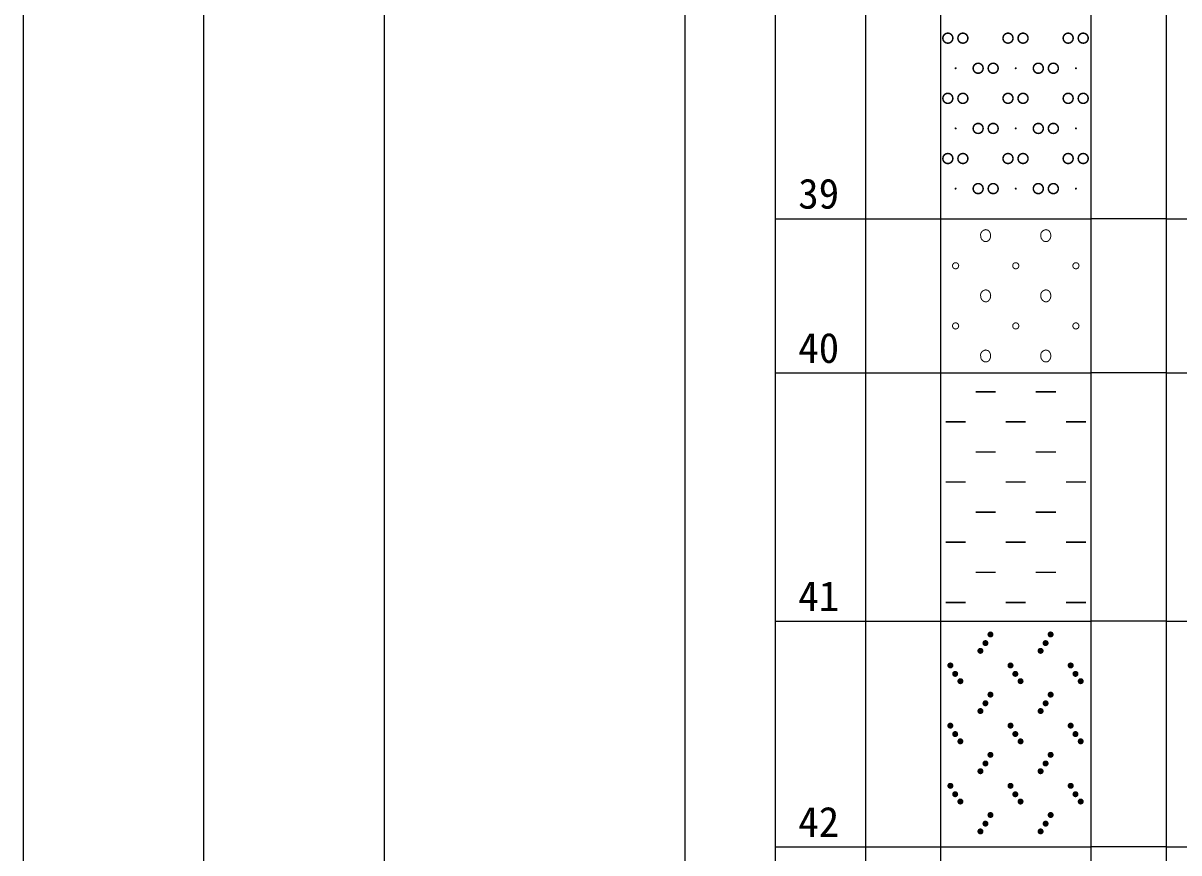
# Model space of a CAD drawing. Header units: inches. Extents: x -27 to 109, y -724 to 26.
# Drawn here: x 5.88 to 21.25, y -132.13 to -121.1 of the extents above; entities that cross this region are included whole.
import ezdxf

# ---------------------------------------------------------------- set-up
doc = ezdxf.new("R2010")
doc.units = ezdxf.units.IN
doc.header["$MEASUREMENT"] = 0
doc.layers.get('0').update_dxf_attribs({"lineweight": 0})
doc.styles.add('宋体', font='')
doc.styles.get('宋体').set_extended_font_data('宋体')

# ---------------------------------------------------------------- blocks, each defined once
blk = doc.blocks.new('lr_block_33')
at = {"true_color": 0x000000}
for points in [[(18.295, -121.707), (18.295, -121.704), (18.295, -121.7), (18.293, -121.697), (18.291, -121.694), (18.288, -121.692), (18.285, -121.691), (18.282, -121.69), (18.278, -121.691), (18.275, -121.692), (18.272, -121.694), (18.27, -121.697), (18.269, -121.7), (18.268, -121.704), (18.269, -121.707), (18.27, -121.71), (18.272, -121.713), (18.275, -121.715), (18.278, -121.717), (18.282, -121.717), (18.285, -121.717), (18.288, -121.715), (18.291, -121.713), (18.293, -121.71)], [(19.095, -121.707), (19.095, -121.704), (19.095, -121.7), (19.093, -121.697), (19.091, -121.694), (19.088, -121.692), (19.085, -121.691), (19.082, -121.69), (19.078, -121.691), (19.075, -121.692), (19.072, -121.694), (19.07, -121.697), (19.069, -121.7), (19.068, -121.704), (19.069, -121.707), (19.07, -121.71), (19.072, -121.713), (19.075, -121.715), (19.078, -121.717), (19.082, -121.717), (19.085, -121.717), (19.088, -121.715), (19.091, -121.713), (19.093, -121.71)], [(19.895, -121.707), (19.895, -121.704), (19.895, -121.7), (19.893, -121.697), (19.891, -121.694), (19.888, -121.692), (19.885, -121.691), (19.882, -121.69), (19.878, -121.691), (19.875, -121.692), (19.872, -121.694), (19.87, -121.697), (19.869, -121.7), (19.868, -121.704), (19.869, -121.707), (19.87, -121.71), (19.872, -121.713), (19.875, -121.715), (19.878, -121.717), (19.882, -121.717), (19.885, -121.717), (19.888, -121.715), (19.891, -121.713), (19.893, -121.71)], [(18.295, -122.507), (18.295, -122.504), (18.295, -122.5), (18.293, -122.497), (18.291, -122.494), (18.288, -122.492), (18.285, -122.491), (18.282, -122.49), (18.278, -122.491), (18.275, -122.492), (18.272, -122.494), (18.27, -122.497), (18.269, -122.5), (18.268, -122.504), (18.269, -122.507), (18.27, -122.51), (18.272, -122.513), (18.275, -122.515), (18.278, -122.517), (18.282, -122.517), (18.285, -122.517), (18.288, -122.515), (18.291, -122.513), (18.293, -122.51)], [(19.095, -122.507), (19.095, -122.504), (19.095, -122.5), (19.093, -122.497), (19.091, -122.494), (19.088, -122.492), (19.085, -122.491), (19.082, -122.49), (19.078, -122.491), (19.075, -122.492), (19.072, -122.494), (19.07, -122.497), (19.069, -122.5), (19.068, -122.504), (19.069, -122.507), (19.07, -122.51), (19.072, -122.513), (19.075, -122.515), (19.078, -122.517), (19.082, -122.517), (19.085, -122.517), (19.088, -122.515), (19.091, -122.513), (19.093, -122.51)], [(19.895, -122.507), (19.895, -122.504), (19.895, -122.5), (19.893, -122.497), (19.891, -122.494), (19.888, -122.492), (19.885, -122.491), (19.882, -122.49), (19.878, -122.491), (19.875, -122.492), (19.872, -122.494), (19.87, -122.497), (19.869, -122.5), (19.868, -122.504), (19.869, -122.507), (19.87, -122.51), (19.872, -122.513), (19.875, -122.515), (19.878, -122.517), (19.882, -122.517), (19.885, -122.517), (19.888, -122.515), (19.891, -122.513), (19.893, -122.51)], [(18.295, -123.307), (18.295, -123.304), (18.295, -123.3), (18.293, -123.297), (18.291, -123.294), (18.288, -123.292), (18.285, -123.291), (18.282, -123.29), (18.278, -123.291), (18.275, -123.292), (18.272, -123.294), (18.27, -123.297), (18.269, -123.3), (18.268, -123.304), (18.269, -123.307), (18.27, -123.31), (18.272, -123.313), (18.275, -123.315), (18.278, -123.317), (18.282, -123.317), (18.285, -123.317), (18.288, -123.315), (18.291, -123.313), (18.293, -123.31)], [(19.095, -123.307), (19.095, -123.304), (19.095, -123.3), (19.093, -123.297), (19.091, -123.294), (19.088, -123.292), (19.085, -123.291), (19.082, -123.29), (19.078, -123.291), (19.075, -123.292), (19.072, -123.294), (19.07, -123.297), (19.069, -123.3), (19.068, -123.304), (19.069, -123.307), (19.07, -123.31), (19.072, -123.313), (19.075, -123.315), (19.078, -123.317), (19.082, -123.317), (19.085, -123.317), (19.088, -123.315), (19.091, -123.313), (19.093, -123.31)], [(19.895, -123.307), (19.895, -123.304), (19.895, -123.3), (19.893, -123.297), (19.891, -123.294), (19.888, -123.292), (19.885, -123.291), (19.882, -123.29), (19.878, -123.291), (19.875, -123.292), (19.872, -123.294), (19.87, -123.297), (19.869, -123.3), (19.868, -123.304), (19.869, -123.307), (19.87, -123.31), (19.872, -123.313), (19.875, -123.315), (19.878, -123.317), (19.882, -123.317), (19.885, -123.317), (19.888, -123.315), (19.891, -123.313), (19.893, -123.31)]]:
    blk.add_hatch(color=18, dxfattribs=at).paths.add_polyline_path(points, flags=17)
at = {"color": 7, "const_width": 0.02}
for points in [[(18.245, -121.304), (18.243, -121.287), (18.236, -121.27), (18.226, -121.257), (18.212, -121.246), (18.196, -121.239), (18.179, -121.237), (18.161, -121.239), (18.145, -121.246), (18.131, -121.257), (18.121, -121.27), (18.114, -121.287), (18.112, -121.304), (18.114, -121.321), (18.121, -121.337), (18.131, -121.351), (18.145, -121.361), (18.161, -121.368), (18.179, -121.37), (18.196, -121.368), (18.212, -121.361), (18.226, -121.351), (18.236, -121.337), (18.243, -121.321), (18.245, -121.304)], [(18.445, -121.304), (18.443, -121.287), (18.436, -121.27), (18.426, -121.257), (18.412, -121.246), (18.396, -121.239), (18.379, -121.237), (18.361, -121.239), (18.345, -121.246), (18.331, -121.257), (18.321, -121.27), (18.314, -121.287), (18.312, -121.304), (18.314, -121.321), (18.321, -121.337), (18.331, -121.351), (18.345, -121.361), (18.361, -121.368), (18.379, -121.37), (18.396, -121.368), (18.412, -121.361), (18.426, -121.351), (18.436, -121.337), (18.443, -121.321), (18.445, -121.304)], [(19.045, -121.304), (19.043, -121.287), (19.036, -121.27), (19.026, -121.257), (19.012, -121.246), (18.996, -121.239), (18.979, -121.237), (18.961, -121.239), (18.945, -121.246), (18.931, -121.257), (18.921, -121.27), (18.914, -121.287), (18.912, -121.304), (18.914, -121.321), (18.921, -121.337), (18.931, -121.351), (18.945, -121.361), (18.961, -121.368), (18.979, -121.37), (18.996, -121.368), (19.012, -121.361), (19.026, -121.351), (19.036, -121.337), (19.043, -121.321), (19.045, -121.304)], [(19.245, -121.304), (19.243, -121.287), (19.236, -121.27), (19.226, -121.257), (19.212, -121.246), (19.196, -121.239), (19.179, -121.237), (19.161, -121.239), (19.145, -121.246), (19.131, -121.257), (19.121, -121.27), (19.114, -121.287), (19.112, -121.304), (19.114, -121.321), (19.121, -121.337), (19.131, -121.351), (19.145, -121.361), (19.161, -121.368), (19.179, -121.37), (19.196, -121.368), (19.212, -121.361), (19.226, -121.351), (19.236, -121.337), (19.243, -121.321), (19.245, -121.304)], [(19.845, -121.304), (19.843, -121.287), (19.836, -121.27), (19.826, -121.257), (19.812, -121.246), (19.796, -121.239), (19.779, -121.237), (19.761, -121.239), (19.745, -121.246), (19.731, -121.257), (19.721, -121.27), (19.714, -121.287), (19.712, -121.304), (19.714, -121.321), (19.721, -121.337), (19.731, -121.351), (19.745, -121.361), (19.761, -121.368), (19.779, -121.37), (19.796, -121.368), (19.812, -121.361), (19.826, -121.351), (19.836, -121.337), (19.843, -121.321), (19.845, -121.304)], [(20.045, -121.304), (20.043, -121.287), (20.036, -121.27), (20.026, -121.257), (20.012, -121.246), (19.996, -121.239), (19.979, -121.237), (19.961, -121.239), (19.945, -121.246), (19.931, -121.257), (19.921, -121.27), (19.914, -121.287), (19.912, -121.304), (19.914, -121.321), (19.921, -121.337), (19.931, -121.351), (19.945, -121.361), (19.961, -121.368), (19.979, -121.37), (19.996, -121.368), (20.012, -121.361), (20.026, -121.351), (20.036, -121.337), (20.043, -121.321), (20.045, -121.304)], [(18.648, -121.704), (18.646, -121.687), (18.639, -121.67), (18.629, -121.657), (18.615, -121.646), (18.599, -121.639), (18.582, -121.637), (18.564, -121.639), (18.548, -121.646), (18.534, -121.657), (18.524, -121.67), (18.517, -121.687), (18.515, -121.704), (18.517, -121.721), (18.524, -121.737), (18.534, -121.751), (18.548, -121.761), (18.564, -121.768), (18.582, -121.77), (18.599, -121.768), (18.615, -121.761), (18.629, -121.751), (18.639, -121.737), (18.646, -121.721), (18.648, -121.704)], [(18.848, -121.704), (18.846, -121.687), (18.839, -121.67), (18.829, -121.657), (18.815, -121.646), (18.799, -121.639), (18.782, -121.637), (18.764, -121.639), (18.748, -121.646), (18.734, -121.657), (18.724, -121.67), (18.717, -121.687), (18.715, -121.704), (18.717, -121.721), (18.724, -121.737), (18.734, -121.751), (18.748, -121.761), (18.764, -121.768), (18.782, -121.77), (18.799, -121.768), (18.815, -121.761), (18.829, -121.751), (18.839, -121.737), (18.846, -121.721), (18.848, -121.704)], [(19.448, -121.704), (19.446, -121.687), (19.439, -121.67), (19.429, -121.657), (19.415, -121.646), (19.399, -121.639), (19.382, -121.637), (19.364, -121.639), (19.348, -121.646), (19.334, -121.657), (19.324, -121.67), (19.317, -121.687), (19.315, -121.704), (19.317, -121.721), (19.324, -121.737), (19.334, -121.751), (19.348, -121.761), (19.364, -121.768), (19.382, -121.77), (19.399, -121.768), (19.415, -121.761), (19.429, -121.751), (19.439, -121.737), (19.446, -121.721), (19.448, -121.704)], [(19.648, -121.704), (19.646, -121.687), (19.639, -121.67), (19.629, -121.657), (19.615, -121.646), (19.599, -121.639), (19.582, -121.637), (19.564, -121.639), (19.548, -121.646), (19.534, -121.657), (19.524, -121.67), (19.517, -121.687), (19.515, -121.704), (19.517, -121.721), (19.524, -121.737), (19.534, -121.751), (19.548, -121.761), (19.564, -121.768), (19.582, -121.77), (19.599, -121.768), (19.615, -121.761), (19.629, -121.751), (19.639, -121.737), (19.646, -121.721), (19.648, -121.704)], [(18.245, -122.104), (18.243, -122.087), (18.236, -122.07), (18.226, -122.057), (18.212, -122.046), (18.196, -122.039), (18.179, -122.037), (18.161, -122.039), (18.145, -122.046), (18.131, -122.057), (18.121, -122.07), (18.114, -122.087), (18.112, -122.104), (18.114, -122.121), (18.121, -122.137), (18.131, -122.151), (18.145, -122.161), (18.161, -122.168), (18.179, -122.17), (18.196, -122.168), (18.212, -122.161), (18.226, -122.151), (18.236, -122.137), (18.243, -122.121), (18.245, -122.104)], [(18.445, -122.104), (18.443, -122.087), (18.436, -122.07), (18.426, -122.057), (18.412, -122.046), (18.396, -122.039), (18.379, -122.037), (18.361, -122.039), (18.345, -122.046), (18.331, -122.057), (18.321, -122.07), (18.314, -122.087), (18.312, -122.104), (18.314, -122.121), (18.321, -122.137), (18.331, -122.151), (18.345, -122.161), (18.361, -122.168), (18.379, -122.17), (18.396, -122.168), (18.412, -122.161), (18.426, -122.151), (18.436, -122.137), (18.443, -122.121), (18.445, -122.104)], [(19.045, -122.104), (19.043, -122.087), (19.036, -122.07), (19.026, -122.057), (19.012, -122.046), (18.996, -122.039), (18.979, -122.037), (18.961, -122.039), (18.945, -122.046), (18.931, -122.057), (18.921, -122.07), (18.914, -122.087), (18.912, -122.104), (18.914, -122.121), (18.921, -122.137), (18.931, -122.151), (18.945, -122.161), (18.961, -122.168), (18.979, -122.17), (18.996, -122.168), (19.012, -122.161), (19.026, -122.151), (19.036, -122.137), (19.043, -122.121), (19.045, -122.104)], [(19.245, -122.104), (19.243, -122.087), (19.236, -122.07), (19.226, -122.057), (19.212, -122.046), (19.196, -122.039), (19.179, -122.037), (19.161, -122.039), (19.145, -122.046), (19.131, -122.057), (19.121, -122.07), (19.114, -122.087), (19.112, -122.104), (19.114, -122.121), (19.121, -122.137), (19.131, -122.151), (19.145, -122.161), (19.161, -122.168), (19.179, -122.17), (19.196, -122.168), (19.212, -122.161), (19.226, -122.151), (19.236, -122.137), (19.243, -122.121), (19.245, -122.104)], [(19.845, -122.104), (19.843, -122.087), (19.836, -122.07), (19.826, -122.057), (19.812, -122.046), (19.796, -122.039), (19.779, -122.037), (19.761, -122.039), (19.745, -122.046), (19.731, -122.057), (19.721, -122.07), (19.714, -122.087), (19.712, -122.104), (19.714, -122.121), (19.721, -122.137), (19.731, -122.151), (19.745, -122.161), (19.761, -122.168), (19.779, -122.17), (19.796, -122.168), (19.812, -122.161), (19.826, -122.151), (19.836, -122.137), (19.843, -122.121), (19.845, -122.104)], [(20.045, -122.104), (20.043, -122.087), (20.036, -122.07), (20.026, -122.057), (20.012, -122.046), (19.996, -122.039), (19.979, -122.037), (19.961, -122.039), (19.945, -122.046), (19.931, -122.057), (19.921, -122.07), (19.914, -122.087), (19.912, -122.104), (19.914, -122.121), (19.921, -122.137), (19.931, -122.151), (19.945, -122.161), (19.961, -122.168), (19.979, -122.17), (19.996, -122.168), (20.012, -122.161), (20.026, -122.151), (20.036, -122.137), (20.043, -122.121), (20.045, -122.104)], [(18.648, -122.504), (18.646, -122.487), (18.639, -122.47), (18.629, -122.457), (18.615, -122.446), (18.599, -122.439), (18.582, -122.437), (18.564, -122.439), (18.548, -122.446), (18.534, -122.457), (18.524, -122.47), (18.517, -122.487), (18.515, -122.504), (18.517, -122.521), (18.524, -122.537), (18.534, -122.551), (18.548, -122.561), (18.564, -122.568), (18.582, -122.57), (18.599, -122.568), (18.615, -122.561), (18.629, -122.551), (18.639, -122.537), (18.646, -122.521), (18.648, -122.504)], [(18.848, -122.504), (18.846, -122.487), (18.839, -122.47), (18.829, -122.457), (18.815, -122.446), (18.799, -122.439), (18.782, -122.437), (18.764, -122.439), (18.748, -122.446), (18.734, -122.457), (18.724, -122.47), (18.717, -122.487), (18.715, -122.504), (18.717, -122.521), (18.724, -122.537), (18.734, -122.551), (18.748, -122.561), (18.764, -122.568), (18.782, -122.57), (18.799, -122.568), (18.815, -122.561), (18.829, -122.551), (18.839, -122.537), (18.846, -122.521), (18.848, -122.504)], [(19.448, -122.504), (19.446, -122.487), (19.439, -122.47), (19.429, -122.457), (19.415, -122.446), (19.399, -122.439), (19.382, -122.437), (19.364, -122.439), (19.348, -122.446), (19.334, -122.457), (19.324, -122.47), (19.317, -122.487), (19.315, -122.504), (19.317, -122.521), (19.324, -122.537), (19.334, -122.551), (19.348, -122.561), (19.364, -122.568), (19.382, -122.57), (19.399, -122.568), (19.415, -122.561), (19.429, -122.551), (19.439, -122.537), (19.446, -122.521), (19.448, -122.504)], [(19.648, -122.504), (19.646, -122.487), (19.639, -122.47), (19.629, -122.457), (19.615, -122.446), (19.599, -122.439), (19.582, -122.437), (19.564, -122.439), (19.548, -122.446), (19.534, -122.457), (19.524, -122.47), (19.517, -122.487), (19.515, -122.504), (19.517, -122.521), (19.524, -122.537), (19.534, -122.551), (19.548, -122.561), (19.564, -122.568), (19.582, -122.57), (19.599, -122.568), (19.615, -122.561), (19.629, -122.551), (19.639, -122.537), (19.646, -122.521), (19.648, -122.504)], [(18.245, -122.904), (18.243, -122.887), (18.236, -122.87), (18.226, -122.857), (18.212, -122.846), (18.196, -122.839), (18.179, -122.837), (18.161, -122.839), (18.145, -122.846), (18.131, -122.857), (18.121, -122.87), (18.114, -122.887), (18.112, -122.904), (18.114, -122.921), (18.121, -122.937), (18.131, -122.951), (18.145, -122.961), (18.161, -122.968), (18.179, -122.97), (18.196, -122.968), (18.212, -122.961), (18.226, -122.951), (18.236, -122.937), (18.243, -122.921), (18.245, -122.904)], [(18.445, -122.904), (18.443, -122.887), (18.436, -122.87), (18.426, -122.857), (18.412, -122.846), (18.396, -122.839), (18.379, -122.837), (18.361, -122.839), (18.345, -122.846), (18.331, -122.857), (18.321, -122.87), (18.314, -122.887), (18.312, -122.904), (18.314, -122.921), (18.321, -122.937), (18.331, -122.951), (18.345, -122.961), (18.361, -122.968), (18.379, -122.97), (18.396, -122.968), (18.412, -122.961), (18.426, -122.951), (18.436, -122.937), (18.443, -122.921), (18.445, -122.904)], [(19.045, -122.904), (19.043, -122.887), (19.036, -122.87), (19.026, -122.857), (19.012, -122.846), (18.996, -122.839), (18.979, -122.837), (18.961, -122.839), (18.945, -122.846), (18.931, -122.857), (18.921, -122.87), (18.914, -122.887), (18.912, -122.904), (18.914, -122.921), (18.921, -122.937), (18.931, -122.951), (18.945, -122.961), (18.961, -122.968), (18.979, -122.97), (18.996, -122.968), (19.012, -122.961), (19.026, -122.951), (19.036, -122.937), (19.043, -122.921), (19.045, -122.904)], [(19.245, -122.904), (19.243, -122.887), (19.236, -122.87), (19.226, -122.857), (19.212, -122.846), (19.196, -122.839), (19.179, -122.837), (19.161, -122.839), (19.145, -122.846), (19.131, -122.857), (19.121, -122.87), (19.114, -122.887), (19.112, -122.904), (19.114, -122.921), (19.121, -122.937), (19.131, -122.951), (19.145, -122.961), (19.161, -122.968), (19.179, -122.97), (19.196, -122.968), (19.212, -122.961), (19.226, -122.951), (19.236, -122.937), (19.243, -122.921), (19.245, -122.904)], [(19.845, -122.904), (19.843, -122.887), (19.836, -122.87), (19.826, -122.857), (19.812, -122.846), (19.796, -122.839), (19.779, -122.837), (19.761, -122.839), (19.745, -122.846), (19.731, -122.857), (19.721, -122.87), (19.714, -122.887), (19.712, -122.904), (19.714, -122.921), (19.721, -122.937), (19.731, -122.951), (19.745, -122.961), (19.761, -122.968), (19.779, -122.97), (19.796, -122.968), (19.812, -122.961), (19.826, -122.951), (19.836, -122.937), (19.843, -122.921), (19.845, -122.904)], [(20.045, -122.904), (20.043, -122.887), (20.036, -122.87), (20.026, -122.857), (20.012, -122.846), (19.996, -122.839), (19.979, -122.837), (19.961, -122.839), (19.945, -122.846), (19.931, -122.857), (19.921, -122.87), (19.914, -122.887), (19.912, -122.904), (19.914, -122.921), (19.921, -122.937), (19.931, -122.951), (19.945, -122.961), (19.961, -122.968), (19.979, -122.97), (19.996, -122.968), (20.012, -122.961), (20.026, -122.951), (20.036, -122.937), (20.043, -122.921), (20.045, -122.904)], [(18.648, -123.304), (18.646, -123.287), (18.639, -123.27), (18.629, -123.257), (18.615, -123.246), (18.599, -123.239), (18.582, -123.237), (18.564, -123.239), (18.548, -123.246), (18.534, -123.257), (18.524, -123.27), (18.517, -123.287), (18.515, -123.304), (18.517, -123.321), (18.524, -123.337), (18.534, -123.351), (18.548, -123.361), (18.564, -123.368), (18.582, -123.37), (18.599, -123.368), (18.615, -123.361), (18.629, -123.351), (18.639, -123.337), (18.646, -123.321), (18.648, -123.304)], [(18.848, -123.304), (18.846, -123.287), (18.839, -123.27), (18.829, -123.257), (18.815, -123.246), (18.799, -123.239), (18.782, -123.237), (18.764, -123.239), (18.748, -123.246), (18.734, -123.257), (18.724, -123.27), (18.717, -123.287), (18.715, -123.304), (18.717, -123.321), (18.724, -123.337), (18.734, -123.351), (18.748, -123.361), (18.764, -123.368), (18.782, -123.37), (18.799, -123.368), (18.815, -123.361), (18.829, -123.351), (18.839, -123.337), (18.846, -123.321), (18.848, -123.304)], [(19.448, -123.304), (19.446, -123.287), (19.439, -123.27), (19.429, -123.257), (19.415, -123.246), (19.399, -123.239), (19.382, -123.237), (19.364, -123.239), (19.348, -123.246), (19.334, -123.257), (19.324, -123.27), (19.317, -123.287), (19.315, -123.304), (19.317, -123.321), (19.324, -123.337), (19.334, -123.351), (19.348, -123.361), (19.364, -123.368), (19.382, -123.37), (19.399, -123.368), (19.415, -123.361), (19.429, -123.351), (19.439, -123.337), (19.446, -123.321), (19.448, -123.304)], [(19.648, -123.304), (19.646, -123.287), (19.639, -123.27), (19.629, -123.257), (19.615, -123.246), (19.599, -123.239), (19.582, -123.237), (19.564, -123.239), (19.548, -123.246), (19.534, -123.257), (19.524, -123.27), (19.517, -123.287), (19.515, -123.304), (19.517, -123.321), (19.524, -123.337), (19.534, -123.351), (19.548, -123.361), (19.564, -123.368), (19.582, -123.37), (19.599, -123.368), (19.615, -123.361), (19.629, -123.351), (19.639, -123.337), (19.646, -123.321), (19.648, -123.304)]]:
    blk.add_lwpolyline(points, dxfattribs=at)
blk = doc.blocks.new('lr_block_34')
at = {"color": 7, "const_width": 0.0133}
for points in [[(18.748, -123.929), (18.746, -123.912), (18.742, -123.894), (18.735, -123.881), (18.726, -123.868), (18.711, -123.856), (18.682, -123.848), (18.658, -123.856), (18.641, -123.865), (18.629, -123.877), (18.618, -123.894), (18.614, -123.912), (18.615, -123.929), (18.616, -123.946), (18.621, -123.964), (18.631, -123.98), (18.652, -124), (18.672, -124.008), (18.692, -124.008), (18.699, -124.006), (18.717, -123.997), (18.732, -123.98), (18.742, -123.962), (18.746, -123.946), (18.748, -123.929)], [(19.548, -123.929), (19.546, -123.912), (19.542, -123.894), (19.535, -123.881), (19.526, -123.868), (19.511, -123.856), (19.482, -123.848), (19.458, -123.856), (19.441, -123.865), (19.429, -123.877), (19.418, -123.894), (19.414, -123.912), (19.415, -123.929), (19.416, -123.946), (19.421, -123.964), (19.431, -123.98), (19.452, -124), (19.472, -124.008), (19.492, -124.008), (19.499, -124.006), (19.517, -123.997), (19.532, -123.98), (19.542, -123.962), (19.546, -123.946), (19.548, -123.929)], [(18.323, -124.329), (18.321, -124.318), (18.317, -124.308), (18.311, -124.3), (18.302, -124.293), (18.292, -124.289), (18.282, -124.288), (18.271, -124.289), (18.261, -124.293), (18.253, -124.3), (18.246, -124.308), (18.242, -124.318), (18.241, -124.329), (18.242, -124.339), (18.246, -124.349), (18.253, -124.358), (18.261, -124.364), (18.271, -124.368), (18.282, -124.37), (18.292, -124.368), (18.302, -124.364), (18.311, -124.358), (18.317, -124.349), (18.321, -124.339), (18.323, -124.329)], [(19.123, -124.329), (19.121, -124.318), (19.117, -124.308), (19.111, -124.3), (19.102, -124.293), (19.092, -124.289), (19.082, -124.288), (19.071, -124.289), (19.061, -124.293), (19.053, -124.3), (19.046, -124.308), (19.042, -124.318), (19.041, -124.329), (19.042, -124.339), (19.046, -124.349), (19.053, -124.358), (19.061, -124.364), (19.071, -124.368), (19.082, -124.37), (19.092, -124.368), (19.102, -124.364), (19.111, -124.358), (19.117, -124.349), (19.121, -124.339), (19.123, -124.329)], [(19.923, -124.329), (19.921, -124.318), (19.917, -124.308), (19.911, -124.3), (19.902, -124.293), (19.892, -124.289), (19.882, -124.288), (19.871, -124.289), (19.861, -124.293), (19.853, -124.3), (19.846, -124.308), (19.842, -124.318), (19.841, -124.329), (19.842, -124.339), (19.846, -124.349), (19.853, -124.358), (19.861, -124.364), (19.871, -124.368), (19.882, -124.37), (19.892, -124.368), (19.902, -124.364), (19.911, -124.358), (19.917, -124.349), (19.921, -124.339), (19.923, -124.329)], [(18.748, -124.729), (18.746, -124.712), (18.742, -124.694), (18.735, -124.681), (18.726, -124.668), (18.711, -124.656), (18.682, -124.648), (18.658, -124.656), (18.641, -124.665), (18.629, -124.677), (18.618, -124.694), (18.614, -124.712), (18.615, -124.729), (18.616, -124.746), (18.621, -124.764), (18.631, -124.78), (18.652, -124.8), (18.672, -124.808), (18.692, -124.808), (18.699, -124.806), (18.717, -124.797), (18.732, -124.78), (18.742, -124.762), (18.746, -124.746), (18.748, -124.729)], [(19.548, -124.729), (19.546, -124.712), (19.542, -124.694), (19.535, -124.681), (19.526, -124.668), (19.511, -124.656), (19.482, -124.648), (19.458, -124.656), (19.441, -124.665), (19.429, -124.677), (19.418, -124.694), (19.414, -124.712), (19.415, -124.729), (19.416, -124.746), (19.421, -124.764), (19.431, -124.78), (19.452, -124.8), (19.472, -124.808), (19.492, -124.808), (19.499, -124.806), (19.517, -124.797), (19.532, -124.78), (19.542, -124.762), (19.546, -124.746), (19.548, -124.729)], [(18.323, -125.129), (18.321, -125.118), (18.317, -125.108), (18.311, -125.1), (18.302, -125.093), (18.292, -125.089), (18.282, -125.088), (18.271, -125.089), (18.261, -125.093), (18.253, -125.1), (18.246, -125.108), (18.242, -125.118), (18.241, -125.129), (18.242, -125.139), (18.246, -125.149), (18.253, -125.158), (18.261, -125.164), (18.271, -125.168), (18.282, -125.17), (18.292, -125.168), (18.302, -125.164), (18.311, -125.158), (18.317, -125.149), (18.321, -125.139), (18.323, -125.129)], [(19.123, -125.129), (19.121, -125.118), (19.117, -125.108), (19.111, -125.1), (19.102, -125.093), (19.092, -125.089), (19.082, -125.088), (19.071, -125.089), (19.061, -125.093), (19.053, -125.1), (19.046, -125.108), (19.042, -125.118), (19.041, -125.129), (19.042, -125.139), (19.046, -125.149), (19.053, -125.158), (19.061, -125.164), (19.071, -125.168), (19.082, -125.17), (19.092, -125.168), (19.102, -125.164), (19.111, -125.158), (19.117, -125.149), (19.121, -125.139), (19.123, -125.129)], [(19.923, -125.129), (19.921, -125.118), (19.917, -125.108), (19.911, -125.1), (19.902, -125.093), (19.892, -125.089), (19.882, -125.088), (19.871, -125.089), (19.861, -125.093), (19.853, -125.1), (19.846, -125.108), (19.842, -125.118), (19.841, -125.129), (19.842, -125.139), (19.846, -125.149), (19.853, -125.158), (19.861, -125.164), (19.871, -125.168), (19.882, -125.17), (19.892, -125.168), (19.902, -125.164), (19.911, -125.158), (19.917, -125.149), (19.921, -125.139), (19.923, -125.129)], [(18.748, -125.529), (18.746, -125.512), (18.742, -125.494), (18.735, -125.481), (18.726, -125.468), (18.711, -125.456), (18.682, -125.448), (18.658, -125.456), (18.641, -125.465), (18.629, -125.477), (18.618, -125.494), (18.614, -125.512), (18.615, -125.529), (18.616, -125.546), (18.621, -125.564), (18.631, -125.58), (18.652, -125.6), (18.672, -125.608), (18.692, -125.608), (18.699, -125.606), (18.717, -125.597), (18.732, -125.58), (18.742, -125.562), (18.746, -125.546), (18.748, -125.529)], [(19.548, -125.529), (19.546, -125.512), (19.542, -125.494), (19.535, -125.481), (19.526, -125.468), (19.511, -125.456), (19.482, -125.448), (19.458, -125.456), (19.441, -125.465), (19.429, -125.477), (19.418, -125.494), (19.414, -125.512), (19.415, -125.529), (19.416, -125.546), (19.421, -125.564), (19.431, -125.58), (19.452, -125.6), (19.472, -125.608), (19.492, -125.608), (19.499, -125.606), (19.517, -125.597), (19.532, -125.58), (19.542, -125.562), (19.546, -125.546), (19.548, -125.529)]]:
    blk.add_lwpolyline(points, dxfattribs=at)
blk = doc.blocks.new('lr_block_35')
at = {"color": 7, "const_width": 0.02}
for points in [[(18.548, -126.004), (18.815, -126.004)], [(19.348, -126.004), (19.615, -126.004)], [(18.415, -126.404), (18.148, -126.404)], [(19.215, -126.404), (18.948, -126.404)], [(20.015, -126.404), (19.748, -126.404)], [(18.548, -126.804), (18.815, -126.804)], [(19.348, -126.804), (19.615, -126.804)], [(18.415, -127.204), (18.148, -127.204)], [(19.215, -127.204), (18.948, -127.204)], [(20.015, -127.204), (19.748, -127.204)], [(18.548, -127.604), (18.815, -127.604)], [(19.348, -127.604), (19.615, -127.604)], [(18.415, -128.004), (18.148, -128.004)], [(19.215, -128.004), (18.948, -128.004)], [(20.015, -128.004), (19.748, -128.004)], [(18.548, -128.404), (18.815, -128.404)], [(19.348, -128.404), (19.615, -128.404)], [(18.415, -128.804), (18.148, -128.804)], [(19.215, -128.804), (18.948, -128.804)], [(20.015, -128.804), (19.748, -128.804)]]:
    blk.add_lwpolyline(points, dxfattribs=at)
blk = doc.blocks.new('lr_block_36')
at = {"true_color": 0x000000}
for points in [[(18.784, -129.24), (18.785, -129.23), (18.784, -129.219), (18.78, -129.21), (18.774, -129.201), (18.765, -129.195), (18.756, -129.191), (18.745, -129.19), (18.735, -129.191), (18.725, -129.195), (18.717, -129.201), (18.711, -129.21), (18.707, -129.219), (18.705, -129.23), (18.707, -129.24), (18.711, -129.25), (18.717, -129.258), (18.725, -129.264), (18.735, -129.268), (18.745, -129.27), (18.756, -129.268), (18.765, -129.264), (18.774, -129.258), (18.78, -129.25)], [(19.584, -129.24), (19.585, -129.23), (19.584, -129.219), (19.58, -129.21), (19.574, -129.201), (19.565, -129.195), (19.556, -129.191), (19.545, -129.19), (19.535, -129.191), (19.525, -129.195), (19.517, -129.201), (19.511, -129.21), (19.507, -129.219), (19.505, -129.23), (19.507, -129.24), (19.511, -129.25), (19.517, -129.258), (19.525, -129.264), (19.535, -129.268), (19.545, -129.27), (19.556, -129.268), (19.565, -129.264), (19.574, -129.258), (19.58, -129.25)], [(18.651, -129.458), (18.652, -129.448), (18.651, -129.437), (18.647, -129.428), (18.64, -129.419), (18.632, -129.413), (18.622, -129.409), (18.612, -129.408), (18.602, -129.409), (18.592, -129.413), (18.584, -129.419), (18.577, -129.428), (18.573, -129.437), (18.572, -129.448), (18.573, -129.458), (18.577, -129.468), (18.584, -129.476), (18.592, -129.482), (18.602, -129.486), (18.612, -129.488), (18.622, -129.486), (18.632, -129.482), (18.64, -129.476), (18.647, -129.468)], [(18.717, -129.355), (18.719, -129.345), (18.717, -129.334), (18.713, -129.325), (18.707, -129.316), (18.699, -129.31), (18.689, -129.306), (18.679, -129.305), (18.668, -129.306), (18.659, -129.31), (18.65, -129.316), (18.644, -129.325), (18.64, -129.334), (18.639, -129.345), (18.64, -129.355), (18.644, -129.365), (18.65, -129.373), (18.659, -129.379), (18.668, -129.383), (18.679, -129.385), (18.689, -129.383), (18.699, -129.379), (18.707, -129.373), (18.713, -129.365)], [(19.451, -129.458), (19.452, -129.448), (19.451, -129.437), (19.447, -129.428), (19.44, -129.419), (19.432, -129.413), (19.422, -129.409), (19.412, -129.408), (19.402, -129.409), (19.392, -129.413), (19.384, -129.419), (19.377, -129.428), (19.373, -129.437), (19.372, -129.448), (19.373, -129.458), (19.377, -129.468), (19.384, -129.476), (19.392, -129.482), (19.402, -129.486), (19.412, -129.488), (19.422, -129.486), (19.432, -129.482), (19.44, -129.476), (19.447, -129.468)], [(19.517, -129.355), (19.519, -129.345), (19.517, -129.334), (19.513, -129.325), (19.507, -129.316), (19.499, -129.31), (19.489, -129.306), (19.479, -129.305), (19.468, -129.306), (19.459, -129.31), (19.45, -129.316), (19.444, -129.325), (19.44, -129.334), (19.439, -129.345), (19.44, -129.355), (19.444, -129.365), (19.45, -129.373), (19.459, -129.379), (19.468, -129.383), (19.479, -129.385), (19.489, -129.383), (19.499, -129.379), (19.507, -129.373), (19.513, -129.365)], [(18.251, -129.652), (18.252, -129.642), (18.251, -129.631), (18.247, -129.622), (18.24, -129.613), (18.232, -129.607), (18.222, -129.603), (18.212, -129.602), (18.202, -129.603), (18.192, -129.607), (18.184, -129.613), (18.177, -129.622), (18.173, -129.631), (18.172, -129.642), (18.173, -129.652), (18.177, -129.662), (18.184, -129.67), (18.192, -129.676), (18.202, -129.68), (18.212, -129.682), (18.222, -129.68), (18.232, -129.676), (18.24, -129.67), (18.247, -129.662)], [(18.315, -129.764), (18.316, -129.754), (18.315, -129.743), (18.311, -129.734), (18.304, -129.725), (18.296, -129.719), (18.286, -129.715), (18.276, -129.714), (18.266, -129.715), (18.256, -129.719), (18.248, -129.725), (18.241, -129.734), (18.237, -129.743), (18.236, -129.754), (18.237, -129.764), (18.241, -129.774), (18.248, -129.782), (18.256, -129.788), (18.266, -129.792), (18.276, -129.794), (18.286, -129.792), (18.296, -129.788), (18.304, -129.782), (18.311, -129.774)], [(19.051, -129.652), (19.052, -129.642), (19.051, -129.631), (19.047, -129.622), (19.04, -129.613), (19.032, -129.607), (19.022, -129.603), (19.012, -129.602), (19.002, -129.603), (18.992, -129.607), (18.984, -129.613), (18.977, -129.622), (18.973, -129.631), (18.972, -129.642), (18.973, -129.652), (18.977, -129.662), (18.984, -129.67), (18.992, -129.676), (19.002, -129.68), (19.012, -129.682), (19.022, -129.68), (19.032, -129.676), (19.04, -129.67), (19.047, -129.662)], [(19.115, -129.764), (19.116, -129.754), (19.115, -129.743), (19.111, -129.734), (19.104, -129.725), (19.096, -129.719), (19.086, -129.715), (19.076, -129.714), (19.066, -129.715), (19.056, -129.719), (19.048, -129.725), (19.041, -129.734), (19.037, -129.743), (19.036, -129.754), (19.037, -129.764), (19.041, -129.774), (19.048, -129.782), (19.056, -129.788), (19.066, -129.792), (19.076, -129.794), (19.086, -129.792), (19.096, -129.788), (19.104, -129.782), (19.111, -129.774)], [(19.851, -129.652), (19.852, -129.642), (19.851, -129.631), (19.847, -129.622), (19.84, -129.613), (19.832, -129.607), (19.822, -129.603), (19.812, -129.602), (19.802, -129.603), (19.792, -129.607), (19.784, -129.613), (19.777, -129.622), (19.773, -129.631), (19.772, -129.642), (19.773, -129.652), (19.777, -129.662), (19.784, -129.67), (19.792, -129.676), (19.802, -129.68), (19.812, -129.682), (19.822, -129.68), (19.832, -129.676), (19.84, -129.67), (19.847, -129.662)], [(19.915, -129.764), (19.916, -129.754), (19.915, -129.743), (19.911, -129.734), (19.904, -129.725), (19.896, -129.719), (19.886, -129.715), (19.876, -129.714), (19.866, -129.715), (19.856, -129.719), (19.848, -129.725), (19.841, -129.734), (19.837, -129.743), (19.836, -129.754), (19.837, -129.764), (19.841, -129.774), (19.848, -129.782), (19.856, -129.788), (19.866, -129.792), (19.876, -129.794), (19.886, -129.792), (19.896, -129.788), (19.904, -129.782), (19.911, -129.774)], [(18.384, -129.861), (18.385, -129.851), (18.384, -129.84), (18.38, -129.831), (18.374, -129.823), (18.365, -129.816), (18.356, -129.812), (18.345, -129.811), (18.335, -129.812), (18.325, -129.816), (18.317, -129.823), (18.311, -129.831), (18.307, -129.84), (18.305, -129.851), (18.307, -129.861), (18.311, -129.871), (18.317, -129.879), (18.325, -129.885), (18.335, -129.889), (18.345, -129.891), (18.356, -129.889), (18.365, -129.885), (18.374, -129.879), (18.38, -129.871)], [(19.184, -129.861), (19.185, -129.851), (19.184, -129.84), (19.18, -129.831), (19.174, -129.823), (19.165, -129.816), (19.156, -129.812), (19.145, -129.811), (19.135, -129.812), (19.125, -129.816), (19.117, -129.823), (19.111, -129.831), (19.107, -129.84), (19.105, -129.851), (19.107, -129.861), (19.111, -129.871), (19.117, -129.879), (19.125, -129.885), (19.135, -129.889), (19.145, -129.891), (19.156, -129.889), (19.165, -129.885), (19.174, -129.879), (19.18, -129.871)], [(19.984, -129.861), (19.985, -129.851), (19.984, -129.84), (19.98, -129.831), (19.974, -129.823), (19.965, -129.816), (19.956, -129.812), (19.945, -129.811), (19.935, -129.812), (19.925, -129.816), (19.917, -129.823), (19.911, -129.831), (19.907, -129.84), (19.905, -129.851), (19.907, -129.861), (19.911, -129.871), (19.917, -129.879), (19.925, -129.885), (19.935, -129.889), (19.945, -129.891), (19.956, -129.889), (19.965, -129.885), (19.974, -129.879), (19.98, -129.871)], [(18.784, -130.04), (18.785, -130.03), (18.784, -130.019), (18.78, -130.01), (18.774, -130.001), (18.765, -129.995), (18.756, -129.991), (18.745, -129.99), (18.735, -129.991), (18.725, -129.995), (18.717, -130.001), (18.711, -130.01), (18.707, -130.019), (18.705, -130.03), (18.707, -130.04), (18.711, -130.05), (18.717, -130.058), (18.725, -130.064), (18.735, -130.068), (18.745, -130.07), (18.756, -130.068), (18.765, -130.064), (18.774, -130.058), (18.78, -130.05)], [(19.584, -130.04), (19.585, -130.03), (19.584, -130.019), (19.58, -130.01), (19.574, -130.001), (19.565, -129.995), (19.556, -129.991), (19.545, -129.99), (19.535, -129.991), (19.525, -129.995), (19.517, -130.001), (19.511, -130.01), (19.507, -130.019), (19.505, -130.03), (19.507, -130.04), (19.511, -130.05), (19.517, -130.058), (19.525, -130.064), (19.535, -130.068), (19.545, -130.07), (19.556, -130.068), (19.565, -130.064), (19.574, -130.058), (19.58, -130.05)], [(18.717, -130.155), (18.719, -130.145), (18.717, -130.134), (18.713, -130.125), (18.707, -130.116), (18.699, -130.11), (18.689, -130.106), (18.679, -130.105), (18.668, -130.106), (18.659, -130.11), (18.65, -130.116), (18.644, -130.125), (18.64, -130.134), (18.639, -130.145), (18.64, -130.155), (18.644, -130.165), (18.65, -130.173), (18.659, -130.179), (18.668, -130.183), (18.679, -130.185), (18.689, -130.183), (18.699, -130.179), (18.707, -130.173), (18.713, -130.165)], [(19.517, -130.155), (19.519, -130.145), (19.517, -130.134), (19.513, -130.125), (19.507, -130.116), (19.499, -130.11), (19.489, -130.106), (19.479, -130.105), (19.468, -130.106), (19.459, -130.11), (19.45, -130.116), (19.444, -130.125), (19.44, -130.134), (19.439, -130.145), (19.44, -130.155), (19.444, -130.165), (19.45, -130.173), (19.459, -130.179), (19.468, -130.183), (19.479, -130.185), (19.489, -130.183), (19.499, -130.179), (19.507, -130.173), (19.513, -130.165)], [(18.651, -130.258), (18.652, -130.248), (18.651, -130.237), (18.647, -130.228), (18.64, -130.219), (18.632, -130.213), (18.622, -130.209), (18.612, -130.208), (18.602, -130.209), (18.592, -130.213), (18.584, -130.219), (18.577, -130.228), (18.573, -130.237), (18.572, -130.248), (18.573, -130.258), (18.577, -130.268), (18.584, -130.276), (18.592, -130.282), (18.602, -130.286), (18.612, -130.288), (18.622, -130.286), (18.632, -130.282), (18.64, -130.276), (18.647, -130.268)], [(19.451, -130.258), (19.452, -130.248), (19.451, -130.237), (19.447, -130.228), (19.44, -130.219), (19.432, -130.213), (19.422, -130.209), (19.412, -130.208), (19.402, -130.209), (19.392, -130.213), (19.384, -130.219), (19.377, -130.228), (19.373, -130.237), (19.372, -130.248), (19.373, -130.258), (19.377, -130.268), (19.384, -130.276), (19.392, -130.282), (19.402, -130.286), (19.412, -130.288), (19.422, -130.286), (19.432, -130.282), (19.44, -130.276), (19.447, -130.268)], [(18.251, -130.452), (18.252, -130.442), (18.251, -130.431), (18.247, -130.422), (18.24, -130.413), (18.232, -130.407), (18.222, -130.403), (18.212, -130.402), (18.202, -130.403), (18.192, -130.407), (18.184, -130.413), (18.177, -130.422), (18.173, -130.431), (18.172, -130.442), (18.173, -130.452), (18.177, -130.462), (18.184, -130.47), (18.192, -130.476), (18.202, -130.48), (18.212, -130.482), (18.222, -130.48), (18.232, -130.476), (18.24, -130.47), (18.247, -130.462)], [(19.051, -130.452), (19.052, -130.442), (19.051, -130.431), (19.047, -130.422), (19.04, -130.413), (19.032, -130.407), (19.022, -130.403), (19.012, -130.402), (19.002, -130.403), (18.992, -130.407), (18.984, -130.413), (18.977, -130.422), (18.973, -130.431), (18.972, -130.442), (18.973, -130.452), (18.977, -130.462), (18.984, -130.47), (18.992, -130.476), (19.002, -130.48), (19.012, -130.482), (19.022, -130.48), (19.032, -130.476), (19.04, -130.47), (19.047, -130.462)], [(19.851, -130.452), (19.852, -130.442), (19.851, -130.431), (19.847, -130.422), (19.84, -130.413), (19.832, -130.407), (19.822, -130.403), (19.812, -130.402), (19.802, -130.403), (19.792, -130.407), (19.784, -130.413), (19.777, -130.422), (19.773, -130.431), (19.772, -130.442), (19.773, -130.452), (19.777, -130.462), (19.784, -130.47), (19.792, -130.476), (19.802, -130.48), (19.812, -130.482), (19.822, -130.48), (19.832, -130.476), (19.84, -130.47), (19.847, -130.462)], [(18.315, -130.564), (18.316, -130.554), (18.315, -130.543), (18.311, -130.534), (18.304, -130.525), (18.296, -130.519), (18.286, -130.515), (18.276, -130.514), (18.266, -130.515), (18.256, -130.519), (18.248, -130.525), (18.241, -130.534), (18.237, -130.543), (18.236, -130.554), (18.237, -130.564), (18.241, -130.574), (18.248, -130.582), (18.256, -130.588), (18.266, -130.592), (18.276, -130.594), (18.286, -130.592), (18.296, -130.588), (18.304, -130.582), (18.311, -130.574)], [(18.384, -130.661), (18.385, -130.651), (18.384, -130.64), (18.38, -130.631), (18.374, -130.623), (18.365, -130.616), (18.356, -130.612), (18.345, -130.611), (18.335, -130.612), (18.325, -130.616), (18.317, -130.623), (18.311, -130.631), (18.307, -130.64), (18.305, -130.651), (18.307, -130.661), (18.311, -130.671), (18.317, -130.679), (18.325, -130.685), (18.335, -130.689), (18.345, -130.691), (18.356, -130.689), (18.365, -130.685), (18.374, -130.679), (18.38, -130.671)], [(19.115, -130.564), (19.116, -130.554), (19.115, -130.543), (19.111, -130.534), (19.104, -130.525), (19.096, -130.519), (19.086, -130.515), (19.076, -130.514), (19.066, -130.515), (19.056, -130.519), (19.048, -130.525), (19.041, -130.534), (19.037, -130.543), (19.036, -130.554), (19.037, -130.564), (19.041, -130.574), (19.048, -130.582), (19.056, -130.588), (19.066, -130.592), (19.076, -130.594), (19.086, -130.592), (19.096, -130.588), (19.104, -130.582), (19.111, -130.574)], [(19.184, -130.661), (19.185, -130.651), (19.184, -130.64), (19.18, -130.631), (19.174, -130.623), (19.165, -130.616), (19.156, -130.612), (19.145, -130.611), (19.135, -130.612), (19.125, -130.616), (19.117, -130.623), (19.111, -130.631), (19.107, -130.64), (19.105, -130.651), (19.107, -130.661), (19.111, -130.671), (19.117, -130.679), (19.125, -130.685), (19.135, -130.689), (19.145, -130.691), (19.156, -130.689), (19.165, -130.685), (19.174, -130.679), (19.18, -130.671)], [(19.915, -130.564), (19.916, -130.554), (19.915, -130.543), (19.911, -130.534), (19.904, -130.525), (19.896, -130.519), (19.886, -130.515), (19.876, -130.514), (19.866, -130.515), (19.856, -130.519), (19.848, -130.525), (19.841, -130.534), (19.837, -130.543), (19.836, -130.554), (19.837, -130.564), (19.841, -130.574), (19.848, -130.582), (19.856, -130.588), (19.866, -130.592), (19.876, -130.594), (19.886, -130.592), (19.896, -130.588), (19.904, -130.582), (19.911, -130.574)], [(19.984, -130.661), (19.985, -130.651), (19.984, -130.64), (19.98, -130.631), (19.974, -130.623), (19.965, -130.616), (19.956, -130.612), (19.945, -130.611), (19.935, -130.612), (19.925, -130.616), (19.917, -130.623), (19.911, -130.631), (19.907, -130.64), (19.905, -130.651), (19.907, -130.661), (19.911, -130.671), (19.917, -130.679), (19.925, -130.685), (19.935, -130.689), (19.945, -130.691), (19.956, -130.689), (19.965, -130.685), (19.974, -130.679), (19.98, -130.671)], [(18.784, -130.84), (18.785, -130.83), (18.784, -130.819), (18.78, -130.81), (18.774, -130.801), (18.765, -130.795), (18.756, -130.791), (18.745, -130.79), (18.735, -130.791), (18.725, -130.795), (18.717, -130.801), (18.711, -130.81), (18.707, -130.819), (18.705, -130.83), (18.707, -130.84), (18.711, -130.85), (18.717, -130.858), (18.725, -130.864), (18.735, -130.868), (18.745, -130.87), (18.756, -130.868), (18.765, -130.864), (18.774, -130.858), (18.78, -130.85)], [(19.584, -130.84), (19.585, -130.83), (19.584, -130.819), (19.58, -130.81), (19.574, -130.801), (19.565, -130.795), (19.556, -130.791), (19.545, -130.79), (19.535, -130.791), (19.525, -130.795), (19.517, -130.801), (19.511, -130.81), (19.507, -130.819), (19.505, -130.83), (19.507, -130.84), (19.511, -130.85), (19.517, -130.858), (19.525, -130.864), (19.535, -130.868), (19.545, -130.87), (19.556, -130.868), (19.565, -130.864), (19.574, -130.858), (19.58, -130.85)], [(18.717, -130.955), (18.719, -130.945), (18.717, -130.934), (18.713, -130.925), (18.707, -130.916), (18.699, -130.91), (18.689, -130.906), (18.679, -130.905), (18.668, -130.906), (18.659, -130.91), (18.65, -130.916), (18.644, -130.925), (18.64, -130.934), (18.639, -130.945), (18.64, -130.955), (18.644, -130.965), (18.65, -130.973), (18.659, -130.979), (18.668, -130.983), (18.679, -130.985), (18.689, -130.983), (18.699, -130.979), (18.707, -130.973), (18.713, -130.965)], [(19.517, -130.955), (19.519, -130.945), (19.517, -130.934), (19.513, -130.925), (19.507, -130.916), (19.499, -130.91), (19.489, -130.906), (19.479, -130.905), (19.468, -130.906), (19.459, -130.91), (19.45, -130.916), (19.444, -130.925), (19.44, -130.934), (19.439, -130.945), (19.44, -130.955), (19.444, -130.965), (19.45, -130.973), (19.459, -130.979), (19.468, -130.983), (19.479, -130.985), (19.489, -130.983), (19.499, -130.979), (19.507, -130.973), (19.513, -130.965)], [(18.651, -131.058), (18.652, -131.048), (18.651, -131.037), (18.647, -131.028), (18.64, -131.019), (18.632, -131.013), (18.622, -131.009), (18.612, -131.008), (18.602, -131.009), (18.592, -131.013), (18.584, -131.019), (18.577, -131.028), (18.573, -131.037), (18.572, -131.048), (18.573, -131.058), (18.577, -131.068), (18.584, -131.076), (18.592, -131.082), (18.602, -131.086), (18.612, -131.088), (18.622, -131.086), (18.632, -131.082), (18.64, -131.076), (18.647, -131.068)], [(19.451, -131.058), (19.452, -131.048), (19.451, -131.037), (19.447, -131.028), (19.44, -131.019), (19.432, -131.013), (19.422, -131.009), (19.412, -131.008), (19.402, -131.009), (19.392, -131.013), (19.384, -131.019), (19.377, -131.028), (19.373, -131.037), (19.372, -131.048), (19.373, -131.058), (19.377, -131.068), (19.384, -131.076), (19.392, -131.082), (19.402, -131.086), (19.412, -131.088), (19.422, -131.086), (19.432, -131.082), (19.44, -131.076), (19.447, -131.068)], [(18.251, -131.252), (18.252, -131.242), (18.251, -131.231), (18.247, -131.222), (18.24, -131.213), (18.232, -131.207), (18.222, -131.203), (18.212, -131.202), (18.202, -131.203), (18.192, -131.207), (18.184, -131.213), (18.177, -131.222), (18.173, -131.231), (18.172, -131.242), (18.173, -131.252), (18.177, -131.262), (18.184, -131.27), (18.192, -131.276), (18.202, -131.28), (18.212, -131.282), (18.222, -131.28), (18.232, -131.276), (18.24, -131.27), (18.247, -131.262)], [(19.051, -131.252), (19.052, -131.242), (19.051, -131.231), (19.047, -131.222), (19.04, -131.213), (19.032, -131.207), (19.022, -131.203), (19.012, -131.202), (19.002, -131.203), (18.992, -131.207), (18.984, -131.213), (18.977, -131.222), (18.973, -131.231), (18.972, -131.242), (18.973, -131.252), (18.977, -131.262), (18.984, -131.27), (18.992, -131.276), (19.002, -131.28), (19.012, -131.282), (19.022, -131.28), (19.032, -131.276), (19.04, -131.27), (19.047, -131.262)], [(19.851, -131.252), (19.852, -131.242), (19.851, -131.231), (19.847, -131.222), (19.84, -131.213), (19.832, -131.207), (19.822, -131.203), (19.812, -131.202), (19.802, -131.203), (19.792, -131.207), (19.784, -131.213), (19.777, -131.222), (19.773, -131.231), (19.772, -131.242), (19.773, -131.252), (19.777, -131.262), (19.784, -131.27), (19.792, -131.276), (19.802, -131.28), (19.812, -131.282), (19.822, -131.28), (19.832, -131.276), (19.84, -131.27), (19.847, -131.262)], [(18.315, -131.364), (18.316, -131.354), (18.315, -131.343), (18.311, -131.334), (18.304, -131.325), (18.296, -131.319), (18.286, -131.315), (18.276, -131.314), (18.266, -131.315), (18.256, -131.319), (18.248, -131.325), (18.241, -131.334), (18.237, -131.343), (18.236, -131.354), (18.237, -131.364), (18.241, -131.374), (18.248, -131.382), (18.256, -131.388), (18.266, -131.392), (18.276, -131.394), (18.286, -131.392), (18.296, -131.388), (18.304, -131.382), (18.311, -131.374)], [(19.115, -131.364), (19.116, -131.354), (19.115, -131.343), (19.111, -131.334), (19.104, -131.325), (19.096, -131.319), (19.086, -131.315), (19.076, -131.314), (19.066, -131.315), (19.056, -131.319), (19.048, -131.325), (19.041, -131.334), (19.037, -131.343), (19.036, -131.354), (19.037, -131.364), (19.041, -131.374), (19.048, -131.382), (19.056, -131.388), (19.066, -131.392), (19.076, -131.394), (19.086, -131.392), (19.096, -131.388), (19.104, -131.382), (19.111, -131.374)], [(19.915, -131.364), (19.916, -131.354), (19.915, -131.343), (19.911, -131.334), (19.904, -131.325), (19.896, -131.319), (19.886, -131.315), (19.876, -131.314), (19.866, -131.315), (19.856, -131.319), (19.848, -131.325), (19.841, -131.334), (19.837, -131.343), (19.836, -131.354), (19.837, -131.364), (19.841, -131.374), (19.848, -131.382), (19.856, -131.388), (19.866, -131.392), (19.876, -131.394), (19.886, -131.392), (19.896, -131.388), (19.904, -131.382), (19.911, -131.374)], [(18.384, -131.461), (18.385, -131.451), (18.384, -131.44), (18.38, -131.431), (18.374, -131.423), (18.365, -131.416), (18.356, -131.412), (18.345, -131.411), (18.335, -131.412), (18.325, -131.416), (18.317, -131.423), (18.311, -131.431), (18.307, -131.44), (18.305, -131.451), (18.307, -131.461), (18.311, -131.471), (18.317, -131.479), (18.325, -131.485), (18.335, -131.489), (18.345, -131.491), (18.356, -131.489), (18.365, -131.485), (18.374, -131.479), (18.38, -131.471)], [(19.184, -131.461), (19.185, -131.451), (19.184, -131.44), (19.18, -131.431), (19.174, -131.423), (19.165, -131.416), (19.156, -131.412), (19.145, -131.411), (19.135, -131.412), (19.125, -131.416), (19.117, -131.423), (19.111, -131.431), (19.107, -131.44), (19.105, -131.451), (19.107, -131.461), (19.111, -131.471), (19.117, -131.479), (19.125, -131.485), (19.135, -131.489), (19.145, -131.491), (19.156, -131.489), (19.165, -131.485), (19.174, -131.479), (19.18, -131.471)], [(19.984, -131.461), (19.985, -131.451), (19.984, -131.44), (19.98, -131.431), (19.974, -131.423), (19.965, -131.416), (19.956, -131.412), (19.945, -131.411), (19.935, -131.412), (19.925, -131.416), (19.917, -131.423), (19.911, -131.431), (19.907, -131.44), (19.905, -131.451), (19.907, -131.461), (19.911, -131.471), (19.917, -131.479), (19.925, -131.485), (19.935, -131.489), (19.945, -131.491), (19.956, -131.489), (19.965, -131.485), (19.974, -131.479), (19.98, -131.471)], [(18.717, -131.755), (18.719, -131.745), (18.717, -131.734), (18.713, -131.725), (18.707, -131.716), (18.699, -131.71), (18.689, -131.706), (18.679, -131.705), (18.668, -131.706), (18.659, -131.71), (18.65, -131.716), (18.644, -131.725), (18.64, -131.734), (18.639, -131.745), (18.64, -131.755), (18.644, -131.765), (18.65, -131.773), (18.659, -131.779), (18.668, -131.783), (18.679, -131.785), (18.689, -131.783), (18.699, -131.779), (18.707, -131.773), (18.713, -131.765)], [(18.784, -131.64), (18.785, -131.63), (18.784, -131.619), (18.78, -131.61), (18.774, -131.601), (18.765, -131.595), (18.756, -131.591), (18.745, -131.59), (18.735, -131.591), (18.725, -131.595), (18.717, -131.601), (18.711, -131.61), (18.707, -131.619), (18.705, -131.63), (18.707, -131.64), (18.711, -131.65), (18.717, -131.658), (18.725, -131.664), (18.735, -131.668), (18.745, -131.67), (18.756, -131.668), (18.765, -131.664), (18.774, -131.658), (18.78, -131.65)], [(19.517, -131.755), (19.519, -131.745), (19.517, -131.734), (19.513, -131.725), (19.507, -131.716), (19.499, -131.71), (19.489, -131.706), (19.479, -131.705), (19.468, -131.706), (19.459, -131.71), (19.45, -131.716), (19.444, -131.725), (19.44, -131.734), (19.439, -131.745), (19.44, -131.755), (19.444, -131.765), (19.45, -131.773), (19.459, -131.779), (19.468, -131.783), (19.479, -131.785), (19.489, -131.783), (19.499, -131.779), (19.507, -131.773), (19.513, -131.765)], [(19.584, -131.64), (19.585, -131.63), (19.584, -131.619), (19.58, -131.61), (19.574, -131.601), (19.565, -131.595), (19.556, -131.591), (19.545, -131.59), (19.535, -131.591), (19.525, -131.595), (19.517, -131.601), (19.511, -131.61), (19.507, -131.619), (19.505, -131.63), (19.507, -131.64), (19.511, -131.65), (19.517, -131.658), (19.525, -131.664), (19.535, -131.668), (19.545, -131.67), (19.556, -131.668), (19.565, -131.664), (19.574, -131.658), (19.58, -131.65)], [(18.651, -131.858), (18.652, -131.848), (18.651, -131.837), (18.647, -131.828), (18.64, -131.819), (18.632, -131.813), (18.622, -131.809), (18.612, -131.808), (18.602, -131.809), (18.592, -131.813), (18.584, -131.819), (18.577, -131.828), (18.573, -131.837), (18.572, -131.848), (18.573, -131.858), (18.577, -131.868), (18.584, -131.876), (18.592, -131.882), (18.602, -131.886), (18.612, -131.888), (18.622, -131.886), (18.632, -131.882), (18.64, -131.876), (18.647, -131.868)], [(19.451, -131.858), (19.452, -131.848), (19.451, -131.837), (19.447, -131.828), (19.44, -131.819), (19.432, -131.813), (19.422, -131.809), (19.412, -131.808), (19.402, -131.809), (19.392, -131.813), (19.384, -131.819), (19.377, -131.828), (19.373, -131.837), (19.372, -131.848), (19.373, -131.858), (19.377, -131.868), (19.384, -131.876), (19.392, -131.882), (19.402, -131.886), (19.412, -131.888), (19.422, -131.886), (19.432, -131.882), (19.44, -131.876), (19.447, -131.868)]]:
    blk.add_hatch(color=18, dxfattribs=at).paths.add_polyline_path(points, flags=17)

msp = doc.modelspace()

# ---------------------------------------------------------------- linework, layer by layer
at = {"linetype": 'Continuous', "lineweight": 15}
for p, q in [((5.882, 0.896), (5.882, -693.554)), ((8.282, 0.896), (8.282, -693.554)), ((10.682, 0.896), (10.682, -693.554)), ((14.682, 0.896), (14.682, -693.554)), ((15.882, 0.896), (15.882, -693.554)), ((17.082, 0.896), (17.082, -693.554)), ((21.082, 0.896), (21.082, -693.554)), ((18.082, -108.504), (18.082, -123.704)), ((20.082, -108.504), (20.082, -123.704)), ((15.882, -123.704), (17.082, -123.704)), ((17.082, -123.704), (18.082, -123.704)), ((18.082, -123.704), (20.082, -123.704)), ((18.082, -123.704), (18.082, -125.754)), ((21.082, -123.704), (20.082, -123.704)), ((20.082, -123.704), (20.082, -125.754)), ((21.082, -123.704), (23.482, -123.704)), ((15.882, -125.754), (17.082, -125.754)), ((17.082, -125.754), (18.082, -125.754)), ((18.082, -125.754), (20.082, -125.754)), ((18.082, -125.754), (18.082, -129.054)), ((21.082, -125.754), (20.082, -125.754)), ((20.082, -125.754), (20.082, -129.054)), ((21.082, -125.754), (23.482, -125.754)), ((15.882, -129.054), (17.082, -129.054)), ((17.082, -129.054), (18.082, -129.054)), ((18.082, -129.054), (20.082, -129.054)), ((18.082, -129.054), (18.082, -132.054)), ((21.082, -129.054), (20.082, -129.054)), ((20.082, -129.054), (20.082, -132.054)), ((21.082, -129.054), (23.482, -129.054)), ((15.882, -132.054), (17.082, -132.054)), ((17.082, -132.054), (18.082, -132.054)), ((18.082, -132.054), (20.082, -132.054)), ((18.082, -132.054), (18.082, -143.324)), ((21.082, -132.054), (20.082, -132.054)), ((20.082, -132.054), (20.082, -143.324)), ((21.082, -132.054), (23.482, -132.054))]:
    msp.add_line(p, q, dxfattribs=at)

# ---------------------------------------------------------------- block references
at = {"color": 7}
for name in ['lr_block_33', 'lr_block_34', 'lr_block_35', 'lr_block_36']:
    msp.add_blockref(name, (0, 0), dxfattribs=at)

# ---------------------------------------------------------------- texts
at = {"style": '宋体'}
for s, p in [('39', (16.189, -123.57)), ('40', (16.189, -125.62)), ('41', (16.189, -128.92)), ('42', (16.189, -131.92))]:
    msp.add_text(s, height=0.4, dxfattribs=at).set_placement(p)

doc.saveas('drawing.dxf')
